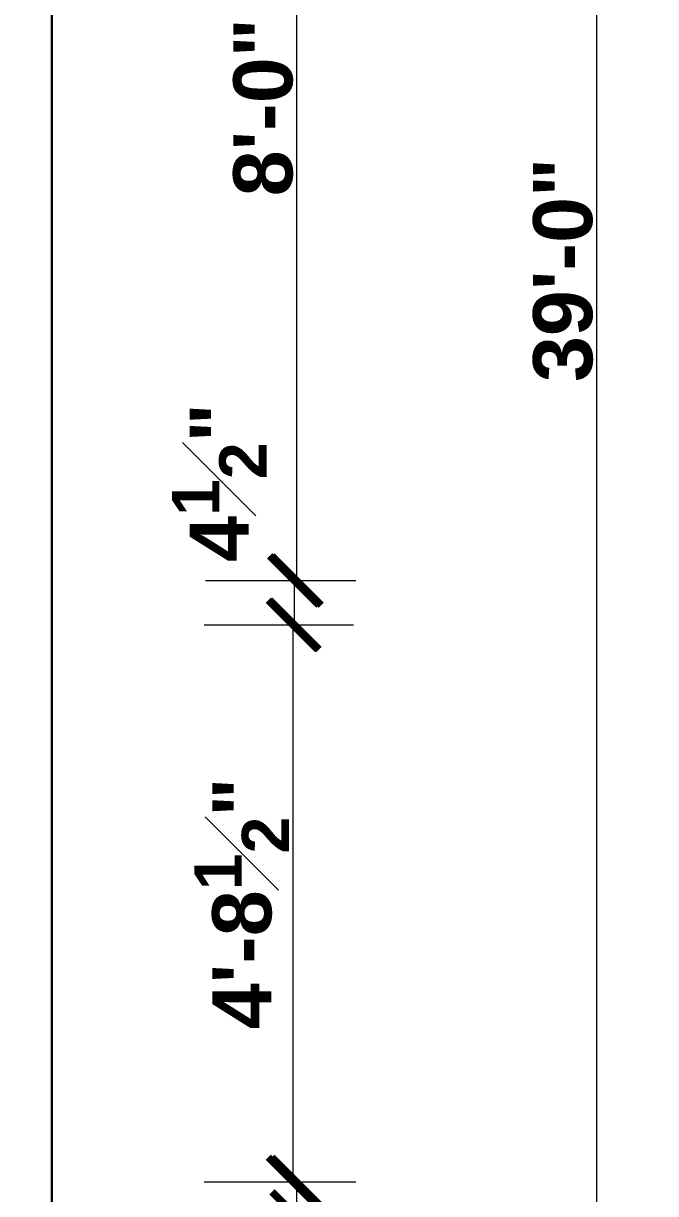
# Model space of a CAD drawing. Header units: feet. Extents: x 18471 to 30550, y -13540 to -11719.
# Drawn here: x 19161.7 to 19225.8, y -12815.5 to -12696.8 of the extents above; entities that cross this region are included whole.
import ezdxf

# ---------------------------------------------------------------- set-up
doc = ezdxf.new("R2010")
doc.units = ezdxf.units.FT
doc.header["$MEASUREMENT"] = 0
doc.header["$PDMODE"] = 2
doc.layers.get('0').update_dxf_attribs({"lineweight": 30})
doc.layers.add('DIM', color=7, linetype='Continuous', lineweight=18)
doc.layers.add('WALL', color=10, linetype='Continuous', lineweight=30)
doc.styles.add('AR. TEXT 01', font='arialbd.ttf')
doc.dimstyles.new('DIM 50', dxfattribs={"dimtxt": 6, "dimasz": 3, "dimexe": 6, "dimexo": 4, "dimgap": 0.3125, "dimtad": 1, "dimzin": 3, "dimdsep": 46, "dimlunit": 4, "dimtxsty": 'AR. TEXT 01', "dimblk": 'DOT', "dimcen": 0.09, "dimclrd": 5, "dimclre": 5, "dimclrt": 5, "dimazin": 0, "dimtfac": 0.8, "dimtofl": 0, "dimtmove": 1, "dimatfit": 3, "dimfxl": 6, "dimfxlon": 1, "dimfrac": 1, "dimtolj": 1, "dimtzin": 0, "dimlwd": -1, "dimlwe": -1, "dimarcsym": 1})

# ---------------------------------------------------------------- blocks, each defined once
blk = doc.blocks.new('_ArchTick')
at = {"color": 0, "linetype": 'ByBlock', "const_width": 0.15}
blk.add_lwpolyline([(-0.5, -0.5), (0.5, 0.5)], dxfattribs=at)
blk = doc.blocks.new('*D247')
at = {"layer": 'Defpoints', "color": 0, "ltscale": 5, "transparency": 16777216}
for p in [(19155.58082653899, -12657.27760504758), (19155.58082653901, -12753.27760504758), (19189.39848006889, -12753.27760504758)]:
    blk.add_point(p, dxfattribs=at)
at = {"layer": 'DIM', "ltscale": 5, "transparency": 16777216}
for p, q in [((19180.39848006889, -12657.27760504758), (19195.39848006889, -12657.27760504758)), ((19189.39848006889, -12657.27760504758), (19189.39848006889, -12753.27760504758)), ((19180.39848006889, -12753.27760504758), (19195.39848006889, -12753.27760504758))]:
    blk.add_line(p, q, dxfattribs=at)
at = {"layer": 'DIM', "ltscale": 5, "transparency": 16777216, "xscale": 5, "yscale": 5, "zscale": 5}
for p, rotation in [((19189.39848006889, -12657.27760504758), 90), ((19189.39848006889, -12753.27760504758), 270)]:
    blk.add_blockref('_ArchTick', p, dxfattribs=dict(at, rotation=rotation))
at = {"layer": 'DIM', "ltscale": 5, "transparency": 16777216, "insert": (19186.02049575783, -12705.27760504758), "char_height": 6, "attachment_point": 5, "rotation": 90, "style": 'AR. TEXT 01'}
blk.add_mtext('\\A1;8\'-0"', dxfattribs=at)
blk = doc.blocks.new('*D248')
at = {"layer": 'Defpoints', "color": 0, "ltscale": 5, "transparency": 16777216}
for p in [(19155.580826539, -12814.27760504755), (19156.580826539, -12817.77760504757), (19189.398480069, -12817.77760504757)]:
    blk.add_point(p, dxfattribs=at)
at = {"layer": 'DIM', "ltscale": 5, "transparency": 16777216}
for p, q in [((19180.398480069, -12814.27760504755), (19195.398480069, -12814.27760504755)), ((19189.398480069, -12814.27760504755), (19189.398480069, -12817.77760504757)), ((19180.398480069, -12817.77760504757), (19195.398480069, -12817.77760504757))]:
    blk.add_line(p, q, dxfattribs=at)
at = {"layer": 'DIM', "ltscale": 5, "transparency": 16777216, "xscale": 5, "yscale": 5, "zscale": 5}
for p, rotation in [((19189.398480069, -12814.27760504755), 90), ((19189.398480069, -12817.77760504757), 270)]:
    blk.add_blockref('_ArchTick', p, dxfattribs=dict(at, rotation=rotation))
at = {"layer": 'DIM', "ltscale": 5, "transparency": 16777216, "insert": (19184.21517515749, -12827.99543107656), "char_height": 6, "attachment_point": 5, "rotation": 90, "style": 'AR. TEXT 01'}
blk.add_mtext('\\A1;3{\\H0.8x;\\S1#2;}"', dxfattribs=at)
blk = doc.blocks.new('*D249')
at = {"layer": 'Defpoints', "color": 0, "ltscale": 5, "transparency": 16777216}
for p in [(19156.580826539, -12817.77760504757), (19156.580826539, -12947.77760504755), (19189.39848006898, -12947.77760504755)]:
    blk.add_point(p, dxfattribs=at)
at = {"layer": 'DIM', "ltscale": 5, "transparency": 16777216}
for p, q in [((19180.39848006898, -12817.77760504757), (19195.39848006898, -12817.77760504757)), ((19189.39848006898, -12817.77760504757), (19189.39848006898, -12947.77760504755)), ((19180.39848006898, -12947.77760504755), (19195.39848006898, -12947.77760504755))]:
    blk.add_line(p, q, dxfattribs=at)
at = {"layer": 'DIM', "ltscale": 5, "transparency": 16777216, "xscale": 5, "yscale": 5, "zscale": 5}
for p, rotation in [((19189.39848006898, -12817.77760504757), 90), ((19189.39848006898, -12947.77760504755), 270)]:
    blk.add_blockref('_ArchTick', p, dxfattribs=dict(at, rotation=rotation))
at = {"layer": 'DIM', "ltscale": 5, "transparency": 16777216, "insert": (19183.2642635464, -12903.42936844223), "char_height": 6, "attachment_point": 5, "rotation": 90, "style": 'AR. TEXT 01'}
blk.add_mtext('\\A1;10\'-10"', dxfattribs=at)
blk = doc.blocks.new('*D253')
at = {"layer": 'Defpoints', "color": 0, "ltscale": 5, "transparency": 16777216}
for p in [(19157.4495728135, -12487.77760504756), (19160.08082653909, -12955.77760504756), (19219.81440846909, -12955.77760504756)]:
    blk.add_point(p, dxfattribs=at)
at = {"layer": 'DIM', "ltscale": 5, "transparency": 16777216}
for p, q in [((19210.8144084691, -12487.77760504756), (19225.8144084691, -12487.77760504756)), ((19219.81440846909, -12487.77760504756), (19219.81440846909, -12955.77760504756)), ((19210.8144084691, -12955.77760504756), (19225.8144084691, -12955.77760504756))]:
    blk.add_line(p, q, dxfattribs=at)
at = {"layer": 'DIM', "ltscale": 5, "transparency": 16777216, "xscale": 5, "yscale": 5, "zscale": 5}
for p, rotation in [((19219.81440846909, -12487.77760504756), 90), ((19219.81440846909, -12955.77760504756), 270)]:
    blk.add_blockref('_ArchTick', p, dxfattribs=dict(at, rotation=rotation))
at = {"layer": 'DIM', "ltscale": 5, "transparency": 16777216, "insert": (19216.43642415804, -12721.77760504756), "char_height": 6, "attachment_point": 5, "rotation": 90, "style": 'AR. TEXT 01'}
blk.add_mtext('\\A1;39\'-0"', dxfattribs=at)
blk = doc.blocks.new('*D282')
at = {"layer": 'Defpoints', "color": 0, "transparency": 16777216}
for p in [(19157.73066726422, -12757.77760504755), (19157.73066726423, -12814.27760504755), (19189.02543078362, -12814.27760504755)]:
    blk.add_point(p, dxfattribs=at)
at = {"layer": 'DIM', "ltscale": 5, "transparency": 16777216}
for p, q in [((19180.02543078362, -12757.77760504755), (19195.02543078362, -12757.77760504755)), ((19189.02543078362, -12757.77760504755), (19189.02543078362, -12814.27760504755)), ((19180.02543078362, -12814.27760504755), (19195.02543078362, -12814.27760504755))]:
    blk.add_line(p, q, dxfattribs=at)
at = {"layer": 'DIM', "transparency": 16777216, "xscale": 5, "yscale": 5, "zscale": 5}
for p, rotation in [((19189.02543078362, -12757.77760504755), 90), ((19189.02543078362, -12814.27760504755), 270)]:
    blk.add_blockref('_ArchTick', p, dxfattribs=dict(at, rotation=rotation))
at = {"layer": 'DIM', "transparency": 16777216, "insert": (19183.84153078362, -12786.02760504755), "char_height": 6, "attachment_point": 5, "rotation": 90, "style": 'AR. TEXT 01'}
blk.add_mtext('\\A1;4\'-8{\\H0.800000x;\\S1#2;}"', dxfattribs=at)
blk = doc.blocks.new('*D283')
at = {"layer": 'Defpoints', "color": 0, "transparency": 16777216}
for p in [(19154.0456255918, -12753.27760504757), (19189.17403366323, -12753.27760504757), (19154.0456255918, -12757.77760504755)]:
    blk.add_point(p, dxfattribs=at)
at = {"layer": 'DIM', "ltscale": 5, "transparency": 16777216}
for p, q in [((19180.17403366323, -12753.27760504757), (19195.17403366323, -12753.27760504757)), ((19189.17403366323, -12757.77760504755), (19189.17403366323, -12753.27760504757)), ((19180.17403366323, -12757.77760504755), (19195.17403366323, -12757.77760504755))]:
    blk.add_line(p, q, dxfattribs=at)
at = {"layer": 'DIM', "transparency": 16777216, "xscale": 5, "yscale": 5, "zscale": 5}
for p, rotation in [((19189.17403366323, -12753.27760504757), 90), ((19189.17403366323, -12757.77760504755), 270)]:
    blk.add_blockref('_ArchTick', p, dxfattribs=dict(at, rotation=rotation))
at = {"layer": 'DIM', "transparency": 16777216, "insert": (19181.54713366302, -12743.34180953109), "char_height": 6, "attachment_point": 5, "rotation": 90, "style": 'AR. TEXT 01'}
blk.add_mtext('\\A1;4{\\H0.800000x;\\S1#2;}"', dxfattribs=at)

msp = doc.modelspace()

# ---------------------------------------------------------------- linework, layer by layer
at = {"layer": 'WALL'}
msp.add_line((19164.580826539, -12955.77760504757, 0.9581601431385401), (19164.580826539, -12487.77760504755, 0.9581601431385401), dxfattribs=at)

# ---------------------------------------------------------------- dimensions: what is measured, and where the dimension line sits
at = {"layer": 'DIM', "ltscale": 5}
for base, p1, p2, picture, middle in [((19219.81440846909, -12955.77760504756, 0.9581601431385401), (19157.44957281349, -12487.77760504756, 0.9581601431385401), (19160.08082653908, -12955.77760504755, 0.9581601431385401), '*D253', (19216.43642415804, -12721.77760504756, 0.9581601431385401)), ((19189.39848006889, -12753.27760504758, 0.9581601431385401), (19155.58082653898, -12657.27760504757, 0.9581601431385401), (19155.580826539, -12753.27760504757, 0.9581601431385401), '*D247', (19186.02049575783, -12705.27760504758, 0.9581601431385401)), ((19189.02543078362, -12814.27760504755, 0.9581601431385401), (19157.73066726422, -12757.77760504755, 0.9581601431385401), (19157.73066726423, -12814.27760504755, 0.9581601431385401), '*D282', (19183.84153078362, -12786.02760504755, 0.9581601431385401))]:
    dim = msp.add_linear_dim(base=base, p1=p1, p2=p2, angle=90, dimstyle='DIM 50', override={"dimtxt": 6, "dimasz": 5, "dimblk": 'ArchTick', "dimclrd": 256, "dimclre": 256, "dimclrt": 256, "dimfxl": 9}, dxfattribs=at)
    dim.commit()
    dim.dimension.update_dxf_attribs({"geometry": picture, "text_midpoint": middle})
for base, p1, p2, picture, middle in [((19189.17403366323, -12753.27760504757, 0.9581601431385401), (19154.0456255918, -12757.77760504755, 0.9581601431385401), (19154.0456255918, -12753.27760504757, 0.9581601431385401), '*D283', (19186.67403366302, -12743.34180953109, 0.9581601431385401)), ((19189.398480069, -12817.77760504757, 0.9581601431385401), (19155.580826539, -12814.27760504755, 0.9581601431385401), (19156.580826539, -12817.77760504757, 0.9581601431385401), '*D248', (19189.39848006882, -12827.99543107656, 0.9581601431385401)), ((19189.39848006898, -12947.77760504755, 0.9581601431385401), (19156.580826539, -12817.77760504757, 0.9581601431385401), (19156.580826539, -12947.77760504755, 0.9581601431385401), '*D249', (19186.64020147273, -12903.42936844223, 0.9581601431385401))]:
    dim = msp.add_linear_dim(base=base, p1=p1, p2=p2, angle=90, dimstyle='DIM 50', override={"dimtxt": 6, "dimasz": 5, "dimblk": 'ArchTick', "dimclrd": 256, "dimclre": 256, "dimclrt": 256, "dimfxl": 9}, dxfattribs=at)
    dim.commit()
    dim.dimension.update_dxf_attribs({"geometry": picture, "text_midpoint": middle, "dimtype": 160})

doc.saveas('drawing.dxf')
